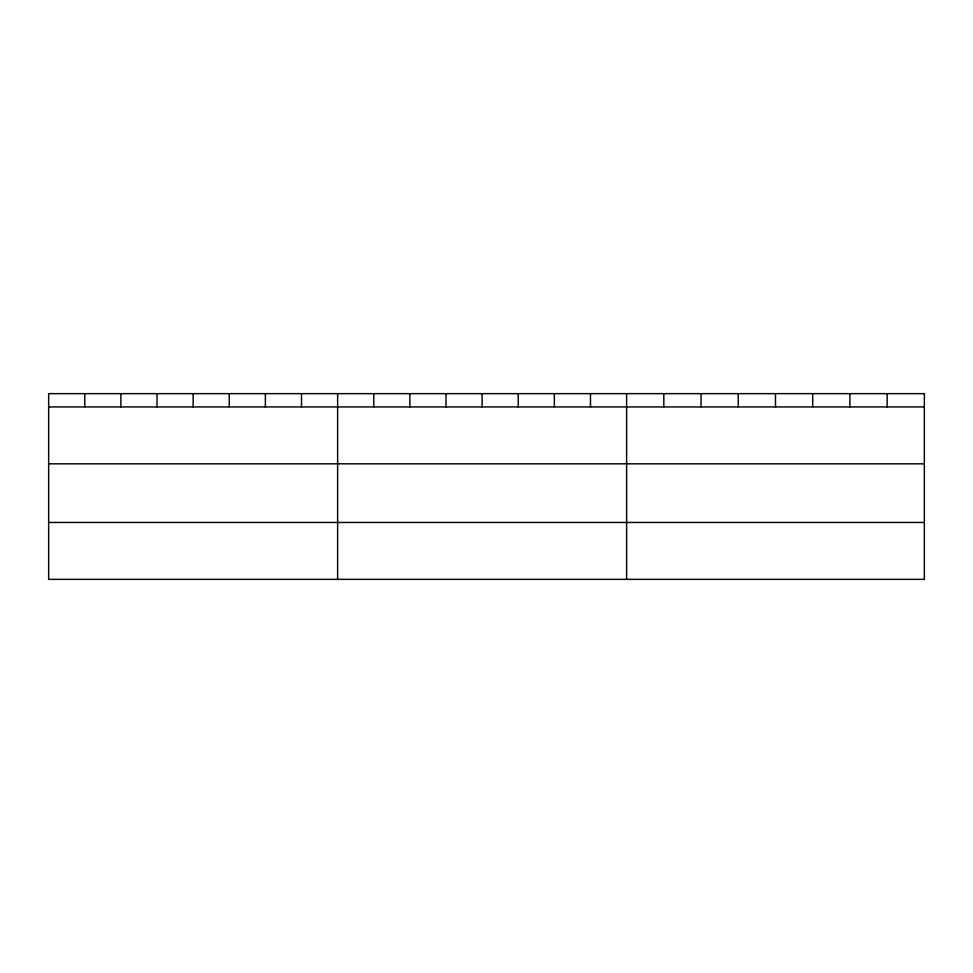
<?xml version="1.0" encoding="UTF-8"?>
<svg xmlns="http://www.w3.org/2000/svg" width="973" height="973" viewBox="0 0 973 973"><rect width="100%" height="100%" fill="white"/><g stroke="black" fill="none" stroke-linecap="round" stroke-linejoin="round"><path stroke-width="1.46" d="M48.65 406.933L924.35 406.933M48.65 463.829L924.35 463.829M48.65 522.465L924.35 522.465M887.133 393.639L887.133 406.933M849.915 393.639L849.915 406.933M812.698 393.639L812.698 406.933M775.481 393.639L775.481 406.933M738.264 393.639L738.264 406.933M701.047 393.639L701.047 406.933M663.829 393.639L663.829 406.933M626.612 393.639L626.612 579.361M590.489 393.639L590.489 406.933M554.367 393.639L554.367 406.933M518.244 393.639L518.244 406.933M482.121 393.639L482.121 406.933M445.999 393.639L445.999 406.933M409.876 393.639L409.876 406.933M373.754 393.639L373.754 406.933M337.631 393.639L337.631 579.361M301.508 393.639L301.508 406.933M265.386 393.639L265.386 406.933M229.263 393.639L229.263 406.933M193.141 393.639L193.141 406.933M157.018 393.639L157.018 406.933M120.895 393.639L120.895 406.933M84.773 393.639L84.773 406.933M924.35 393.639L48.65 393.639L48.65 579.361L924.35 579.361L924.35 393.639"/></g></svg>
